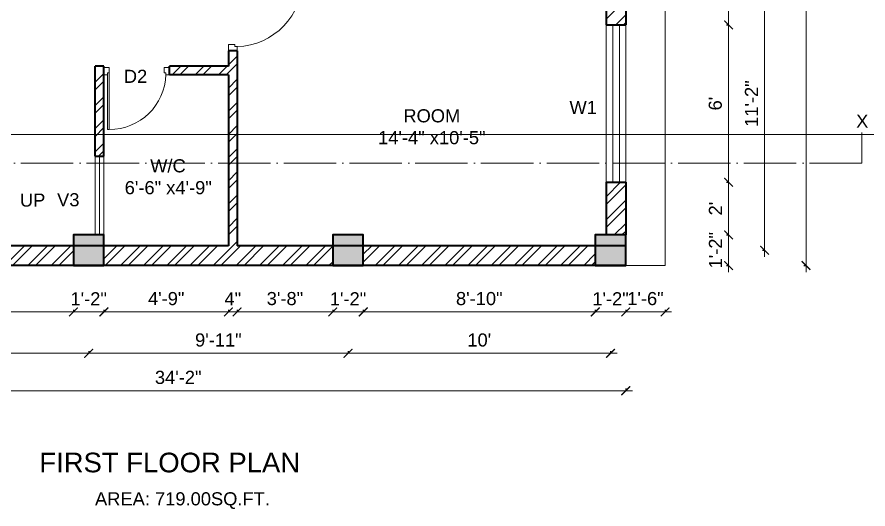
# Model space of a CAD drawing. Header units: inches. Extents: x 122663 to 154153, y 34228 to 39758.
# Drawn here: x 125305.4 to 125695.2, y 37680.1 to 37905.3 of the extents above; entities that cross this region are included whole.
import ezdxf

# ---------------------------------------------------------------- set-up
doc = ezdxf.new("R2010")
doc.units = ezdxf.units.IN
doc.header["$MEASUREMENT"] = 0
doc.header["$PDMODE"] = 35
doc.linetypes.add('ACAD_ISO04W100', pattern=[30, 24, -3, 0, -3])
for name, color, linetype, lineweight in [('Column', 181, 'Continuous', 40), ('Dimension', 130, 'Continuous', 9), ('Hatch', 9, 'Continuous', 9), ('SECTION', 7, 'ACAD_ISO04W100', 18), ('Stairs', 61, 'Continuous', 18), ('TEXT', 255, 'Continuous', 35), ('Walls', 11, 'Continuous', 35), ('Windows', 151, 'Continuous', 15)]:
    doc.layers.add(name, color=color, linetype=linetype, lineweight=lineweight)
doc.styles.get("Standard").update_dxf_attribs({"font": 'arial.ttf'})
doc.dimstyles.get("Standard").update_dxf_attribs({"dimtxt": 6, "dimasz": 4, "dimexe": 0, "dimexo": 6, "dimgap": 3, "dimtad": 1, "dimdec": 0, "dimzin": 0, "dimdsep": 46, "dimlunit": 4, "dimtxsty": 'Standard', "dimblk": 'ARCHTICK', "dimcen": 0.09, "dimdle": 3, "dimclrd": 256, "dimadec": 0, "dimazin": 0, "dimtfac": 1, "dimtdec": 0, "dimtofl": 0, "dimtmove": 0, "dimatfit": 3, "dimfxl": 1, "dimfxlon": 1, "dimtolj": 1, "dimtzin": 0, "dimlwd": -1, "dimarcsym": 0})

# ---------------------------------------------------------------- blocks, each defined once
blk = doc.blocks.new('colm')
at = {"layer": 'Hatch'}
h = blk.add_hatch(color=256, dxfattribs=at)
h.dxf.hatch_style = 1
h.paths.add_polyline_path([(66705.71, 8319.73), (66705.71, 8307.73), (66717.71, 8307.73), (66717.71, 8319.73)])
at = {"layer": 'Column'}
blk.add_lwpolyline([(66705.71, 8307.73), (66717.71, 8307.73), (66717.71, 8319.73), (66705.71, 8319.73)], close=True, dxfattribs=at)
blk = doc.blocks.new('GFFGS')
at = {"layer": 'Windows'}
for p, q in [((97915.22, 19628.63), (97915.22, 19658.74)), ((97916.19, 19658.74), (97915.22, 19658.74)), ((97916.19, 19627.65), (97916.19, 19658.77)), ((97915.22, 19628.63), (97913.27, 19628.63)), ((97913.27, 19628.63), (97913.27, 19624.73)), ((97915.22, 19627.65), (97915.22, 19628.63)), ((97916.19, 19627.65), (97915.22, 19627.65)), ((97916.19, 19624.73), (97916.19, 19627.65)), ((97946.35, 19624.73), (97946.35, 19627.65)), ((97946.35, 19627.65), (97947.32, 19627.65)), ((97947.32, 19627.65), (97947.32, 19628.63)), ((97947.32, 19628.63), (97949.27, 19628.63)), ((97949.27, 19628.63), (97949.27, 19624.73)), ((97913.27, 19624.73), (97916.19, 19624.73)), ((97949.27, 19624.73), (97946.35, 19624.73))]:
    blk.add_line(p, q, dxfattribs=at)
blk.add_arc((97916.25, 19627.66), 31.08, 1.7801, 90.1235, dxfattribs=at)
blk = doc.blocks.new('_ArchTick')
at = {"color": 0, "linetype": 'ByBlock', "const_width": 0.15}
blk.add_lwpolyline([(-0.5, -0.5), (0.5, 0.5)], dxfattribs=at)
blk = doc.blocks.new('*D1287')
at = {"layer": 'Defpoints', "color": 0, "transparency": 16777216}
for p in [(125188.27, 37791.58), (125331.27, 37791.58), (125331.27, 37770.34)]:
    blk.add_point(p, dxfattribs=at)
at = {"layer": 'Dimension', "transparency": 16777216}
blk.add_line((125185.27, 37770.34), (125334.27, 37770.34), dxfattribs=at)
at = {"layer": 'Dimension', "color": 0, "lineweight": -2, "transparency": 16777216}
for p, q in [((125188.27, 37771.34), (125188.27, 37770.34)), ((125331.27, 37771.34), (125331.27, 37770.34))]:
    blk.add_line(p, q, dxfattribs=at)
at = {"layer": 'Dimension', "transparency": 16777216, "xscale": 4, "yscale": 4, "zscale": 4, "rotation": 180}
blk.add_blockref('_ArchTick', (125188.27, 37770.34), dxfattribs=at)
at = {"layer": 'Dimension', "transparency": 16777216, "xscale": 4, "yscale": 4, "zscale": 4}
blk.add_blockref('_ArchTick', (125331.27, 37770.34), dxfattribs=at)
at = {"layer": 'Dimension', "color": 0, "lineweight": -2, "transparency": 16777216, "insert": (125259.77, 37776.35), "char_height": 6, "attachment_point": 5}
blk.add_mtext('\\A1;11\'-11"', dxfattribs=at)
blk = doc.blocks.new('*D1288')
at = {"layer": 'Defpoints', "color": 0, "transparency": 16777216}
for p in [(125331.27, 37791.58), (125345.27, 37791.58), (125345.27, 37770.34)]:
    blk.add_point(p, dxfattribs=at)
at = {"layer": 'Dimension', "transparency": 16777216}
blk.add_line((125328.27, 37770.34), (125348.27, 37770.34), dxfattribs=at)
at = {"layer": 'Dimension', "color": 0, "lineweight": -2, "transparency": 16777216}
for p, q in [((125331.27, 37771.34), (125331.27, 37770.34)), ((125345.27, 37771.34), (125345.27, 37770.34))]:
    blk.add_line(p, q, dxfattribs=at)
at = {"layer": 'Dimension', "transparency": 16777216, "xscale": 4, "yscale": 4, "zscale": 4, "rotation": 180}
blk.add_blockref('_ArchTick', (125331.27, 37770.34), dxfattribs=at)
at = {"layer": 'Dimension', "transparency": 16777216, "xscale": 4, "yscale": 4, "zscale": 4}
blk.add_blockref('_ArchTick', (125345.27, 37770.34), dxfattribs=at)
at = {"layer": 'Dimension', "color": 0, "lineweight": -2, "transparency": 16777216, "insert": (125338.27, 37776.35), "char_height": 6, "attachment_point": 5}
blk.add_mtext('\\A1;1\'-2"', dxfattribs=at)
blk = doc.blocks.new('*D1289')
at = {"layer": 'Defpoints', "color": 0, "transparency": 16777216}
for p in [(125402.27, 37800.58), (125345.27, 37791.58), (125402.27, 37770.34)]:
    blk.add_point(p, dxfattribs=at)
at = {"layer": 'Dimension', "transparency": 16777216}
blk.add_line((125342.27, 37770.34), (125405.27, 37770.34), dxfattribs=at)
at = {"layer": 'Dimension', "color": 0, "lineweight": -2, "transparency": 16777216}
for p, q in [((125345.27, 37771.34), (125345.27, 37770.34)), ((125402.27, 37771.34), (125402.27, 37770.34))]:
    blk.add_line(p, q, dxfattribs=at)
at = {"layer": 'Dimension', "transparency": 16777216, "xscale": 4, "yscale": 4, "zscale": 4, "rotation": 180}
blk.add_blockref('_ArchTick', (125345.27, 37770.34), dxfattribs=at)
at = {"layer": 'Dimension', "transparency": 16777216, "xscale": 4, "yscale": 4, "zscale": 4}
blk.add_blockref('_ArchTick', (125402.27, 37770.34), dxfattribs=at)
at = {"layer": 'Dimension', "color": 0, "lineweight": -2, "transparency": 16777216, "insert": (125373.77, 37776.41), "char_height": 6, "attachment_point": 5}
blk.add_mtext('\\A1;4\'-9"', dxfattribs=at)
blk = doc.blocks.new('*D1290')
at = {"layer": 'Defpoints', "color": 0, "transparency": 16777216}
for p in [(125402.27, 37800.58), (125406.27, 37800.58), (125406.27, 37770.34)]:
    blk.add_point(p, dxfattribs=at)
at = {"layer": 'Dimension', "transparency": 16777216}
for p, q in [((125402.27, 37770.34), (125398.27, 37770.34)), ((125406.27, 37770.34), (125410.27, 37770.34))]:
    blk.add_line(p, q, dxfattribs=at)
at = {"layer": 'Dimension', "color": 0, "lineweight": -2, "transparency": 16777216}
for p, q in [((125402.27, 37771.34), (125402.27, 37770.34)), ((125406.27, 37771.34), (125406.27, 37770.34))]:
    blk.add_line(p, q, dxfattribs=at)
at = {"layer": 'Dimension', "transparency": 16777216, "xscale": 4, "yscale": 4, "zscale": 4}
blk.add_blockref('_ArchTick', (125402.27, 37770.34), dxfattribs=at)
at = {"layer": 'Dimension', "transparency": 16777216, "xscale": 4, "yscale": 4, "zscale": 4, "rotation": 180}
blk.add_blockref('_ArchTick', (125406.27, 37770.34), dxfattribs=at)
at = {"layer": 'Dimension', "color": 0, "lineweight": -2, "transparency": 16777216, "insert": (125404.27, 37776.34), "char_height": 6, "attachment_point": 5}
blk.add_mtext('\\A1;4"', dxfattribs=at)
blk = doc.blocks.new('*D1291')
at = {"layer": 'Defpoints', "color": 0, "transparency": 16777216}
for p in [(125406.27, 37800.58), (125450.05, 37791.58), (125450.05, 37770.34)]:
    blk.add_point(p, dxfattribs=at)
at = {"layer": 'Dimension', "transparency": 16777216}
blk.add_line((125403.27, 37770.34), (125453.05, 37770.34), dxfattribs=at)
at = {"layer": 'Dimension', "color": 0, "lineweight": -2, "transparency": 16777216}
for p, q in [((125406.27, 37771.34), (125406.27, 37770.34)), ((125450.05, 37771.34), (125450.05, 37770.34))]:
    blk.add_line(p, q, dxfattribs=at)
at = {"layer": 'Dimension', "transparency": 16777216, "xscale": 4, "yscale": 4, "zscale": 4, "rotation": 180}
blk.add_blockref('_ArchTick', (125406.27, 37770.34), dxfattribs=at)
at = {"layer": 'Dimension', "transparency": 16777216, "xscale": 4, "yscale": 4, "zscale": 4}
blk.add_blockref('_ArchTick', (125450.05, 37770.34), dxfattribs=at)
at = {"layer": 'Dimension', "color": 0, "lineweight": -2, "transparency": 16777216, "insert": (125428.16, 37776.41), "char_height": 6, "attachment_point": 5}
blk.add_mtext('\\A1;3\'-8"', dxfattribs=at)
blk = doc.blocks.new('*D1292')
at = {"layer": 'Defpoints', "color": 0, "transparency": 16777216}
for p in [(125450.05, 37791.58), (125464.05, 37791.58), (125464.05, 37770.34)]:
    blk.add_point(p, dxfattribs=at)
at = {"layer": 'Dimension', "transparency": 16777216}
blk.add_line((125447.05, 37770.34), (125467.05, 37770.34), dxfattribs=at)
at = {"layer": 'Dimension', "color": 0, "lineweight": -2, "transparency": 16777216}
for p, q in [((125450.05, 37771.34), (125450.05, 37770.34)), ((125464.05, 37771.34), (125464.05, 37770.34))]:
    blk.add_line(p, q, dxfattribs=at)
at = {"layer": 'Dimension', "transparency": 16777216, "xscale": 4, "yscale": 4, "zscale": 4, "rotation": 180}
blk.add_blockref('_ArchTick', (125450.05, 37770.34), dxfattribs=at)
at = {"layer": 'Dimension', "transparency": 16777216, "xscale": 4, "yscale": 4, "zscale": 4}
blk.add_blockref('_ArchTick', (125464.05, 37770.34), dxfattribs=at)
at = {"layer": 'Dimension', "color": 0, "lineweight": -2, "transparency": 16777216, "insert": (125457.05, 37776.35), "char_height": 6, "attachment_point": 5}
blk.add_mtext('\\A1;1\'-2"', dxfattribs=at)
blk = doc.blocks.new('*D1293')
at = {"layer": 'Defpoints', "color": 0, "transparency": 16777216}
for p in [(125464.05, 37791.58), (125570.27, 37791.58), (125570.27, 37770.34)]:
    blk.add_point(p, dxfattribs=at)
at = {"layer": 'Dimension', "transparency": 16777216}
blk.add_line((125461.05, 37770.34), (125573.27, 37770.34), dxfattribs=at)
at = {"layer": 'Dimension', "color": 0, "lineweight": -2, "transparency": 16777216}
for p, q in [((125464.05, 37771.34), (125464.05, 37770.34)), ((125570.27, 37771.34), (125570.27, 37770.34))]:
    blk.add_line(p, q, dxfattribs=at)
at = {"layer": 'Dimension', "transparency": 16777216, "xscale": 4, "yscale": 4, "zscale": 4, "rotation": 180}
blk.add_blockref('_ArchTick', (125464.05, 37770.34), dxfattribs=at)
at = {"layer": 'Dimension', "transparency": 16777216, "xscale": 4, "yscale": 4, "zscale": 4}
blk.add_blockref('_ArchTick', (125570.27, 37770.34), dxfattribs=at)
at = {"layer": 'Dimension', "color": 0, "lineweight": -2, "transparency": 16777216, "insert": (125517.16, 37776.41), "char_height": 6, "attachment_point": 5}
blk.add_mtext('\\A1;8\'-10"', dxfattribs=at)
blk = doc.blocks.new('*D1294')
at = {"layer": 'Defpoints', "color": 0, "transparency": 16777216}
for p in [(125570.27, 37791.58), (125584.27, 37791.58), (125584.27, 37770.34)]:
    blk.add_point(p, dxfattribs=at)
at = {"layer": 'Dimension', "transparency": 16777216}
blk.add_line((125567.27, 37770.34), (125587.27, 37770.34), dxfattribs=at)
at = {"layer": 'Dimension', "color": 0, "lineweight": -2, "transparency": 16777216}
for p, q in [((125570.27, 37771.34), (125570.27, 37770.34)), ((125584.27, 37771.34), (125584.27, 37770.34))]:
    blk.add_line(p, q, dxfattribs=at)
at = {"layer": 'Dimension', "transparency": 16777216, "xscale": 4, "yscale": 4, "zscale": 4, "rotation": 180}
blk.add_blockref('_ArchTick', (125570.27, 37770.34), dxfattribs=at)
at = {"layer": 'Dimension', "transparency": 16777216, "xscale": 4, "yscale": 4, "zscale": 4}
blk.add_blockref('_ArchTick', (125584.27, 37770.34), dxfattribs=at)
at = {"layer": 'Dimension', "color": 0, "lineweight": -2, "transparency": 16777216, "insert": (125577.27, 37776.35), "char_height": 6, "attachment_point": 5}
blk.add_mtext('\\A1;1\'-2"', dxfattribs=at)
blk = doc.blocks.new('*D1295')
at = {"layer": 'Defpoints', "color": 0, "transparency": 16777216}
for p in [(125181.27, 37791.58), (125338.27, 37791.58), (125338.27, 37751.38)]:
    blk.add_point(p, dxfattribs=at)
at = {"layer": 'Dimension', "transparency": 16777216}
blk.add_line((125178.27, 37751.38), (125341.27, 37751.38), dxfattribs=at)
at = {"layer": 'Dimension', "color": 0, "lineweight": -2, "transparency": 16777216}
for p, q in [((125181.27, 37752.38), (125181.27, 37751.38)), ((125338.27, 37752.38), (125338.27, 37751.38))]:
    blk.add_line(p, q, dxfattribs=at)
at = {"layer": 'Dimension', "transparency": 16777216, "xscale": 4, "yscale": 4, "zscale": 4, "rotation": 180}
blk.add_blockref('_ArchTick', (125181.27, 37751.38), dxfattribs=at)
at = {"layer": 'Dimension', "transparency": 16777216, "xscale": 4, "yscale": 4, "zscale": 4}
blk.add_blockref('_ArchTick', (125338.27, 37751.38), dxfattribs=at)
at = {"layer": 'Dimension', "color": 0, "lineweight": -2, "transparency": 16777216, "insert": (125259.77, 37757.45), "char_height": 6, "attachment_point": 5}
blk.add_mtext('\\A1;13\'-1"', dxfattribs=at)
blk = doc.blocks.new('*D1296')
at = {"layer": 'Defpoints', "color": 0, "transparency": 16777216}
for p in [(125338.27, 37791.58), (125457.05, 37791.58), (125457.05, 37751.38)]:
    blk.add_point(p, dxfattribs=at)
at = {"layer": 'Dimension', "transparency": 16777216}
blk.add_line((125335.27, 37751.38), (125460.05, 37751.38), dxfattribs=at)
at = {"layer": 'Dimension', "color": 0, "lineweight": -2, "transparency": 16777216}
for p, q in [((125338.27, 37752.38), (125338.27, 37751.38)), ((125457.05, 37752.38), (125457.05, 37751.38))]:
    blk.add_line(p, q, dxfattribs=at)
at = {"layer": 'Dimension', "transparency": 16777216, "xscale": 4, "yscale": 4, "zscale": 4, "rotation": 180}
blk.add_blockref('_ArchTick', (125338.27, 37751.38), dxfattribs=at)
at = {"layer": 'Dimension', "transparency": 16777216, "xscale": 4, "yscale": 4, "zscale": 4}
blk.add_blockref('_ArchTick', (125457.05, 37751.38), dxfattribs=at)
at = {"layer": 'Dimension', "color": 0, "lineweight": -2, "transparency": 16777216, "insert": (125397.66, 37757.45), "char_height": 6, "attachment_point": 5}
blk.add_mtext('\\A1;9\'-11"', dxfattribs=at)
blk = doc.blocks.new('*D1297')
at = {"layer": 'Defpoints', "color": 0, "transparency": 16777216}
for p in [(125457.05, 37791.58), (125577.27, 37791.58), (125577.27, 37751.38)]:
    blk.add_point(p, dxfattribs=at)
at = {"layer": 'Dimension', "transparency": 16777216}
blk.add_line((125454.05, 37751.38), (125580.27, 37751.38), dxfattribs=at)
at = {"layer": 'Dimension', "color": 0, "lineweight": -2, "transparency": 16777216}
for p, q in [((125457.05, 37752.38), (125457.05, 37751.38)), ((125577.27, 37752.38), (125577.27, 37751.38))]:
    blk.add_line(p, q, dxfattribs=at)
at = {"layer": 'Dimension', "transparency": 16777216, "xscale": 4, "yscale": 4, "zscale": 4, "rotation": 180}
blk.add_blockref('_ArchTick', (125457.05, 37751.38), dxfattribs=at)
at = {"layer": 'Dimension', "transparency": 16777216, "xscale": 4, "yscale": 4, "zscale": 4}
blk.add_blockref('_ArchTick', (125577.27, 37751.38), dxfattribs=at)
at = {"layer": 'Dimension', "color": 0, "lineweight": -2, "transparency": 16777216, "insert": (125517.16, 37757.45), "char_height": 6, "attachment_point": 5}
blk.add_mtext("\\A1;10'", dxfattribs=at)
blk = doc.blocks.new('*D1298')
at = {"layer": 'Defpoints', "color": 0, "transparency": 16777216}
for p in [(125174.27, 37791.58), (125584.27, 37791.58), (125584.27, 37734.26)]:
    blk.add_point(p, dxfattribs=at)
at = {"layer": 'Dimension', "color": 0, "lineweight": -2, "transparency": 16777216}
for p, q in [((125174.27, 37735.26), (125174.27, 37734.26)), ((125584.27, 37735.26), (125584.27, 37734.26))]:
    blk.add_line(p, q, dxfattribs=at)
at = {"layer": 'Dimension', "transparency": 16777216}
blk.add_line((125171.27, 37734.26), (125587.27, 37734.26), dxfattribs=at)
at = {"layer": 'Dimension', "transparency": 16777216, "xscale": 4, "yscale": 4, "zscale": 4, "rotation": 180}
blk.add_blockref('_ArchTick', (125174.27, 37734.26), dxfattribs=at)
at = {"layer": 'Dimension', "transparency": 16777216, "xscale": 4, "yscale": 4, "zscale": 4}
blk.add_blockref('_ArchTick', (125584.27, 37734.26), dxfattribs=at)
at = {"layer": 'Dimension', "color": 0, "lineweight": -2, "transparency": 16777216, "insert": (125379.27, 37740.33), "char_height": 6, "attachment_point": 5}
blk.add_mtext('\\A1;34\'-2"', dxfattribs=at)
blk = doc.blocks.new('*D1299')
at = {"layer": 'Defpoints', "color": 0, "transparency": 16777216}
for p in [(125584.27, 37805.58), (125631.34, 37805.58), (125584.27, 37791.58)]:
    blk.add_point(p, dxfattribs=at)
at = {"layer": 'Dimension', "color": 0, "lineweight": -2, "transparency": 16777216}
for p, q in [((125630.34, 37805.58), (125631.34, 37805.58)), ((125630.34, 37791.58), (125631.34, 37791.58))]:
    blk.add_line(p, q, dxfattribs=at)
at = {"layer": 'Dimension', "transparency": 16777216}
blk.add_line((125631.34, 37788.58), (125631.34, 37808.58), dxfattribs=at)
at = {"layer": 'Dimension', "transparency": 16777216, "xscale": 4, "yscale": 4, "zscale": 4}
for p, rotation in [((125631.34, 37805.58), 90), ((125631.34, 37791.58), 270)]:
    blk.add_blockref('_ArchTick', p, dxfattribs=dict(at, rotation=rotation))
at = {"layer": 'Dimension', "color": 0, "lineweight": -2, "transparency": 16777216, "insert": (125625.32, 37798.58), "char_height": 6, "attachment_point": 5, "rotation": 90}
blk.add_mtext('\\A1;1\'-2"', dxfattribs=at)
blk = doc.blocks.new('*D1300')
at = {"layer": 'Defpoints', "color": 0, "transparency": 16777216}
for p in [(125584.27, 37829.7), (125631.34, 37829.7), (125584.27, 37805.58)]:
    blk.add_point(p, dxfattribs=at)
at = {"layer": 'Dimension', "transparency": 16777216}
blk.add_line((125631.34, 37802.58), (125631.34, 37832.7), dxfattribs=at)
at = {"layer": 'Dimension', "color": 0, "lineweight": -2, "transparency": 16777216}
for p, q in [((125630.34, 37829.7), (125631.34, 37829.7)), ((125630.34, 37805.58), (125631.34, 37805.58))]:
    blk.add_line(p, q, dxfattribs=at)
at = {"layer": 'Dimension', "transparency": 16777216, "xscale": 4, "yscale": 4, "zscale": 4}
for p, rotation in [((125631.34, 37829.7), 90), ((125631.34, 37805.58), 270)]:
    blk.add_blockref('_ArchTick', p, dxfattribs=dict(at, rotation=rotation))
at = {"layer": 'Dimension', "color": 0, "lineweight": -2, "transparency": 16777216, "insert": (125625.32, 37817.64), "char_height": 6, "attachment_point": 5, "rotation": 90}
blk.add_mtext("\\A1;2'", dxfattribs=at)
blk = doc.blocks.new('*D1301')
at = {"layer": 'Defpoints', "color": 0, "transparency": 16777216}
for p in [(125584.27, 37901.7), (125631.34, 37901.7), (125584.27, 37829.7)]:
    blk.add_point(p, dxfattribs=at)
at = {"layer": 'Dimension', "transparency": 16777216}
blk.add_line((125631.34, 37826.7), (125631.34, 37904.7), dxfattribs=at)
at = {"layer": 'Dimension', "color": 0, "lineweight": -2, "transparency": 16777216}
for p, q in [((125630.34, 37901.7), (125631.34, 37901.7)), ((125630.34, 37829.7), (125631.34, 37829.7))]:
    blk.add_line(p, q, dxfattribs=at)
at = {"layer": 'Dimension', "transparency": 16777216, "xscale": 4, "yscale": 4, "zscale": 4}
for p, rotation in [((125631.34, 37901.7), 90), ((125631.34, 37829.7), 270)]:
    blk.add_blockref('_ArchTick', p, dxfattribs=dict(at, rotation=rotation))
at = {"layer": 'Dimension', "color": 0, "lineweight": -2, "transparency": 16777216, "insert": (125625.27, 37865.7), "char_height": 6, "attachment_point": 5, "rotation": 90}
blk.add_mtext("\\A1;6'", dxfattribs=at)
blk = doc.blocks.new('*D1302')
at = {"layer": 'Defpoints', "color": 0, "transparency": 16777216}
for p in [(125584.27, 37925.83), (125631.34, 37925.83), (125584.27, 37901.7)]:
    blk.add_point(p, dxfattribs=at)
at = {"layer": 'Dimension', "color": 0, "lineweight": -2, "transparency": 16777216}
for p, q in [((125630.34, 37925.83), (125631.34, 37925.83)), ((125630.34, 37901.7), (125631.34, 37901.7))]:
    blk.add_line(p, q, dxfattribs=at)
at = {"layer": 'Dimension', "transparency": 16777216}
blk.add_line((125631.34, 37898.7), (125631.34, 37928.83), dxfattribs=at)
at = {"layer": 'Dimension', "transparency": 16777216, "xscale": 4, "yscale": 4, "zscale": 4}
for p, rotation in [((125631.34, 37925.83), 90), ((125631.34, 37901.7), 270)]:
    blk.add_blockref('_ArchTick', p, dxfattribs=dict(at, rotation=rotation))
at = {"layer": 'Dimension', "color": 0, "lineweight": -2, "transparency": 16777216, "insert": (125625.32, 37913.77), "char_height": 6, "attachment_point": 5, "rotation": 90}
blk.add_mtext("\\A1;2'", dxfattribs=at)
blk = doc.blocks.new('*D1308')
at = {"layer": 'Defpoints', "color": 0, "transparency": 16777216}
for p in [(125584.27, 37932.83), (125647.84, 37932.83), (125584.27, 37798.58)]:
    blk.add_point(p, dxfattribs=at)
at = {"layer": 'Dimension', "transparency": 16777216}
blk.add_line((125647.84, 37795.58), (125647.84, 37935.83), dxfattribs=at)
at = {"layer": 'Dimension', "color": 0, "lineweight": -2, "transparency": 16777216}
for p, q in [((125646.84, 37932.83), (125647.84, 37932.83)), ((125646.84, 37798.58), (125647.84, 37798.58))]:
    blk.add_line(p, q, dxfattribs=at)
at = {"layer": 'Dimension', "transparency": 16777216, "xscale": 4, "yscale": 4, "zscale": 4}
for p, rotation in [((125647.84, 37932.83), 90), ((125647.84, 37798.58), 270)]:
    blk.add_blockref('_ArchTick', p, dxfattribs=dict(at, rotation=rotation))
at = {"layer": 'Dimension', "color": 0, "lineweight": -2, "transparency": 16777216, "insert": (125641.83, 37865.7), "char_height": 6, "attachment_point": 5, "rotation": 90}
blk.add_mtext('\\A1;11\'-2"', dxfattribs=at)
blk = doc.blocks.new('*D1310')
at = {"layer": 'Defpoints', "color": 0, "transparency": 16777216}
for p in [(125584.27, 38044.08), (125666.84, 38044.08), (125584.27, 37791.58)]:
    blk.add_point(p, dxfattribs=at)
at = {"layer": 'Dimension', "transparency": 16777216}
blk.add_line((125666.84, 37788.58), (125666.84, 38047.08), dxfattribs=at)
at = {"layer": 'Dimension', "color": 0, "lineweight": -2, "transparency": 16777216}
for p, q in [((125665.84, 38044.08), (125666.84, 38044.08)), ((125665.84, 37791.58), (125666.84, 37791.58))]:
    blk.add_line(p, q, dxfattribs=at)
at = {"layer": 'Dimension', "transparency": 16777216, "xscale": 4, "yscale": 4, "zscale": 4}
for p, rotation in [((125666.84, 38044.08), 90), ((125666.84, 37791.58), 270)]:
    blk.add_blockref('_ArchTick', p, dxfattribs=dict(at, rotation=rotation))
at = {"layer": 'Dimension', "color": 0, "lineweight": -2, "transparency": 16777216, "insert": (125660.83, 37917.83), "char_height": 6, "attachment_point": 5, "rotation": 90}
blk.add_mtext("\\A1;21'", dxfattribs=at)
blk = doc.blocks.new('*D1223')
at = {"layer": 'Defpoints', "color": 0, "transparency": 16777216}
for p in [(125584.27, 37791.58), (125602.27, 37791.58), (125602.27, 37770.34)]:
    blk.add_point(p, dxfattribs=at)
at = {"layer": 'Dimension', "transparency": 16777216}
blk.add_line((125581.27, 37770.34), (125605.27, 37770.34), dxfattribs=at)
at = {"layer": 'Dimension', "color": 0, "lineweight": -2, "transparency": 16777216}
for p, q in [((125584.27, 37771.34), (125584.27, 37770.34)), ((125602.27, 37771.34), (125602.27, 37770.34))]:
    blk.add_line(p, q, dxfattribs=at)
at = {"layer": 'Dimension', "transparency": 16777216, "xscale": 4, "yscale": 4, "zscale": 4, "rotation": 180}
blk.add_blockref('_ArchTick', (125584.27, 37770.34), dxfattribs=at)
at = {"layer": 'Dimension', "transparency": 16777216, "xscale": 4, "yscale": 4, "zscale": 4}
blk.add_blockref('_ArchTick', (125602.27, 37770.34), dxfattribs=at)
at = {"layer": 'Dimension', "color": 0, "lineweight": -2, "transparency": 16777216, "insert": (125593.27, 37776.41), "char_height": 6, "attachment_point": 5}
blk.add_mtext('\\A1;1\'-6"', dxfattribs=at)

msp = doc.modelspace()

# ---------------------------------------------------------------- hatches: boundary and pattern name
at = {"layer": 'Hatch'}
h = msp.add_hatch(dxfattribs=at)
h.set_pattern_fill('ANSI32', color=256, scale=20)
h.set_pattern_definition([(45, (31061.1034, -9.399), (-5.30330086, 5.30330086), []), (45, (31064.639, -9.399), (-5.30330086, 5.30330086), [])])
h.paths.add_polyline_path([(125331.27, 37791.58), (125188.27, 37791.58), (125188.27, 37800.58), (125331.27, 37800.58)])
h.paths.add_polyline_path([(125450.05, 37791.58), (125345.27, 37791.58), (125345.27, 37800.58), (125402.27, 37800.58), (125402.27, 37878.83), (125375.27, 37878.83), (125375.27, 37882.19), (125375.27, 37882.83), (125402.27, 37882.83), (125402.27, 37889.83), (125406.27, 37889.83), (125406.27, 37800.58), (125450.05, 37800.58)])
h.paths.add_polyline_path([(125570.27, 37791.58), (125464.05, 37791.58), (125464.05, 37800.58), (125570.27, 37800.58)])
h.paths.add_polyline_path([(125584.27, 37805.58), (125575.27, 37805.58), (125575.27, 37829.7), (125584.27, 37829.7)])
h.paths.add_polyline_path([(125584.27, 37907.77), (125575.27, 37907.77), (125575.27, 37925.83), (125584.27, 37925.83)])
h.paths.add_polyline_path([(125584.27, 37901.7), (125575.27, 37901.7), (125575.27, 37907.77), (125584.27, 37907.77)])
h.paths.add_polyline_path([(125584.27, 37939.83), (125575.27, 37939.83), (125575.27, 37948.95), (125584.27, 37948.95)])
h.paths.add_polyline_path([(125570.27, 37925.83), (125464.05, 37925.83), (125464.05, 37929.83), (125570.27, 37929.83)])
h.paths.add_polyline_path([(125450.05, 37925.83), (125403.27, 37925.83), (125403.27, 37929.83), (125450.05, 37929.83)], flags=0)
h.paths.add_polyline_path([(125345.27, 37841.58), (125341.27, 37841.58), (125341.27, 37882.83), (125345.27, 37882.83)])
h.paths.add_polyline_path([(125367.27, 37925.83), (125345.27, 37925.83), (125345.27, 37929.83), (125363.27, 37929.83), (125363.27, 38035.08), (125345.27, 38035.08), (125345.27, 38044.08), (125450.05, 38044.08), (125450.05, 38035.08), (125367.27, 38035.08)])
h.paths.add_polyline_path([(125570.27, 38035.08), (125464.05, 38035.08), (125464.05, 38044.08), (125570.27, 38044.08)])
h.paths.add_polyline_path([(125584.27, 38020.95), (125575.27, 38020.95), (125575.27, 38030.08), (125584.27, 38030.08)])
h.paths.add_polyline_path([(125331.27, 38035.08), (125188.27, 38035.08), (125188.27, 38044.08), (125331.27, 38044.08)])
h.paths.add_polyline_path([(125183.27, 38020.95), (125174.27, 38020.95), (125174.27, 38030.08), (125183.27, 38030.08)])
h.paths.add_polyline_path([(125295.27, 37925.83), (125188.27, 37925.83), (125188.27, 37929.83), (125295.27, 37929.83)])
h.paths.add_polyline_path([(125183.27, 37939.83), (125174.27, 37939.83), (125174.27, 37948.95), (125183.27, 37948.95)])
h.paths.add_polyline_path([(125183.27, 37907.77), (125174.27, 37907.77), (125174.27, 37925.83), (125183.27, 37925.83)])
h.paths.add_polyline_path([(125183.27, 37889.7), (125174.27, 37889.7), (125174.27, 37907.77), (125183.27, 37907.77)])
h.paths.add_polyline_path([(125183.27, 37805.58), (125174.27, 37805.58), (125174.27, 37841.7), (125183.27, 37841.7)])

# ---------------------------------------------------------------- linework, layer by layer
at = {"layer": 'SECTION'}
for q in [(125692.44, 37852.46), (125075.62, 37838.46)]:
    msp.add_line((125692.44, 37838.46), q, dxfattribs=at)
at = {"layer": 'Stairs'}
for p in [(125602.27, 38044.08), (125584.27, 37791.58)]:
    msp.add_line(p, (125602.27, 37791.58), dxfattribs=at)
at = {"layer": 'Walls'}
for p, q in [((125575.27, 37925.83), (125575.27, 37901.7)), ((125584.27, 37925.83), (125584.27, 37901.7)), ((125575.27, 37901.7), (125584.27, 37901.7)), ((125406.27, 37889.83), (125402.27, 37889.83)), ((125402.27, 37889.83), (125402.27, 37882.83)), ((125406.27, 37889.83), (125406.27, 37800.58)), ((125345.27, 37882.83), (125341.27, 37882.83)), ((125341.27, 37841.58), (125341.27, 37882.83)), ((125345.27, 37841.58), (125345.27, 37882.83)), ((125402.27, 37882.83), (125375.27, 37882.83)), ((125375.27, 37878.83), (125375.27, 37882.83)), ((125402.27, 37878.83), (125375.27, 37878.83)), ((125402.27, 37878.83), (125402.27, 37800.58)), ((125341.27, 37841.58), (125345.27, 37841.58)), ((125575.27, 37829.7), (125575.27, 37805.58)), ((125575.27, 37829.7), (125584.27, 37829.7)), ((125584.27, 37829.7), (125584.27, 37805.58)), ((125402.27, 37800.58), (125183.27, 37800.58)), ((125584.27, 37800.58), (125406.27, 37800.58)), ((125584.27, 37791.58), (125174.27, 37791.58))]:
    msp.add_line(p, q, dxfattribs=at)
at = {"layer": 'Windows'}
for p, q in [((125575.27, 37829.7), (125575.27, 37901.7)), ((125578.38, 37829.7), (125578.38, 37901.7)), ((125581.38, 37829.7), (125581.38, 37901.7)), ((125584.27, 37829.7), (125584.27, 37901.7)), ((125341.27, 37841.58), (125341.27, 37805.58)), ((125343.27, 37841.58), (125343.27, 37805.58)), ((125345.27, 37841.58), (125345.27, 37805.58))]:
    msp.add_line(p, q, dxfattribs=at)
at = {"layer": 'Windows', "color": 1, "lineweight": -2}
msp.add_line((125584.27, 37800.58), (125584.27, 37791.58), dxfattribs=at)
at = {"layer": 'Windows'}
msp.add_xline((130024.66, 37851.49), (1, 0), dxfattribs=at)

# ---------------------------------------------------------------- block references
at = {"layer": 'Column', "xscale": 1.166666666668081, "yscale": 1.166666666668081, "zscale": 1.166666666668081}
for p in [(47507.95, 28099.23), (47626.73, 28099.23), (47746.95, 28099.23)]:
    msp.add_blockref('colm', p, dxfattribs=at)
at = {"layer": 'Walls', "xscale": -0.8333333333333334, "yscale": 0.8333333333333334, "zscale": 0.8333333333333334, "rotation": 180}
msp.add_blockref('GFFGS', (43750.88, 54236.14), dxfattribs=at)
at = {"layer": 'Windows', "rotation": 270}
msp.add_blockref('GFFGS', (105777.59, 135839.1), dxfattribs=at)

# ---------------------------------------------------------------- texts
at = {"layer": 'TEXT'}
for s, width, gutter_width, heights, insert, char_height, attachment_point in [('\\pi4.55037;D2', 18.7269, 1, [0], (125349.82, 37881.19), 6, 1), ('\\pi3.89757;W1', 18.7269, 1, [0], (125554.58, 37866.94), 6, 1), ('\\pi29.7286;ROOM\\P\\pi18.16039;14\'-4" x10\'-5"', 84.2389, 1, [0], (125452.66, 37847.03), 6, 7), ('\\pi6.61313;X', 18.7269, 1, [0], (125683.16, 37860.67), 6, 1), ('\\pi34.18972;W/C\\P\\pi22.52328;6\'-6" x4\'-9"', 84.2389, 1, [0], (125332.24, 37824.14), 6, 7), ('\\pi4.0531;UP', 18.7269, 1, [0], (125302.72, 37824.53), 6, 1), ('V3', 18.7269, 1, [0], (125323.8, 37824.69), 6, 1), ('\\pi63.8254;FIRST FLOOR PLAN', 245.0498, 2.25, [37.88], (125251.84, 37705.9), 9, 1), ('\\pi82.82506;AREA: 719.00SQ.FT.', 245.0498, 2.25, [37.88], (125258.34, 37687.78), 6, 1)]:
    msp.add_mtext_dynamic_manual_height_columns(s, width=width, gutter_width=gutter_width, heights=heights, dxfattribs=dict(at, insert=insert, char_height=char_height, attachment_point=attachment_point))

# ---------------------------------------------------------------- dimensions: what is measured, and where the dimension line sits
at = {"layer": 'Dimension', "lineweight": -2}
for base, p1, p2, picture, middle in [((125666.8379, 38044.0773), (125584.2694, 37791.5797), (125584.2694, 38044.0773), '*D1310', (125660.8257, 37917.8285)), ((125647.84, 37932.83), (125584.27, 37798.58), (125584.27, 37932.83), '*D1308', (125641.83, 37865.7)), ((125631.34, 37925.83), (125584.27, 37901.7), (125584.27, 37925.83), '*D1302', (125625.32, 37913.77)), ((125631.34, 37901.7), (125584.27, 37829.7), (125584.27, 37901.7), '*D1301', (125625.27, 37865.7)), ((125631.34, 37829.7), (125584.27, 37805.58), (125584.27, 37829.7), '*D1300', (125625.32, 37817.64))]:
    dim = msp.add_linear_dim(base=base, p1=p1, p2=p2, angle=270, dimstyle='Standard', override={"dimtmove": 1}, dxfattribs=at)
    dim.commit()
    dim.dimension.update_dxf_attribs({"geometry": picture, "text_midpoint": middle})
dim = msp.add_linear_dim(base=(125631.34, 37805.58), p1=(125584.27, 37791.58), p2=(125584.27, 37805.58), angle=270, dimstyle='Standard', override={"dimtmove": 1}, dxfattribs=at)
dim.commit()
dim.dimension.update_dxf_attribs({"geometry": '*D1299', "text_midpoint": (125631.34, 37798.58), "dimtype": 160})
for base, p1, p2, picture, middle in [((125402.27, 37770.34), (125345.27, 37791.58), (125402.27, 37800.58), '*D1289', (125373.77, 37776.41)), ((125450.05, 37770.34), (125406.27, 37800.58), (125450.05, 37791.58), '*D1291', (125428.16, 37776.41)), ((125584.27, 37734.26), (125174.27, 37791.58), (125584.27, 37791.58), '*D1298', (125379.27, 37740.33)), ((125338.27, 37751.38), (125181.27, 37791.58), (125338.27, 37791.58), '*D1295', (125259.77, 37757.45)), ((125331.27, 37770.34), (125188.27, 37791.58), (125331.27, 37791.58), '*D1287', (125259.77, 37776.35)), ((125457.05, 37751.38), (125338.27, 37791.58), (125457.05, 37791.58), '*D1296', (125397.66, 37757.45)), ((125577.27, 37751.38), (125457.05, 37791.58), (125577.27, 37791.58), '*D1297', (125517.16, 37757.45)), ((125570.27, 37770.34), (125464.05, 37791.58), (125570.27, 37791.58), '*D1293', (125517.16, 37776.41))]:
    dim = msp.add_linear_dim(base=base, p1=p1, p2=p2, dimstyle='Standard', override={"dimtmove": 1}, dxfattribs=at)
    dim.commit()
    dim.dimension.update_dxf_attribs({"geometry": picture, "text_midpoint": middle})
for base, p1, p2, picture, middle in [((125406.27, 37770.34), (125402.27, 37800.58), (125406.27, 37800.58), '*D1290', (125404.27, 37770.34)), ((125345.27, 37770.34), (125331.27, 37791.58), (125345.27, 37791.58), '*D1288', (125338.27, 37770.34)), ((125464.05, 37770.34), (125450.05, 37791.58), (125464.05, 37791.58), '*D1292', (125457.05, 37770.34)), ((125584.27, 37770.34), (125570.27, 37791.58), (125584.27, 37791.58), '*D1294', (125577.27, 37770.34)), ((125602.27, 37770.34), (125584.27, 37791.58), (125602.27, 37791.58), '*D1223', (125593.27, 37770.34))]:
    dim = msp.add_linear_dim(base=base, p1=p1, p2=p2, dimstyle='Standard', override={"dimtmove": 1}, dxfattribs=at)
    dim.commit()
    dim.dimension.update_dxf_attribs({"geometry": picture, "text_midpoint": middle, "dimtype": 160})

doc.saveas('drawing.dxf')
